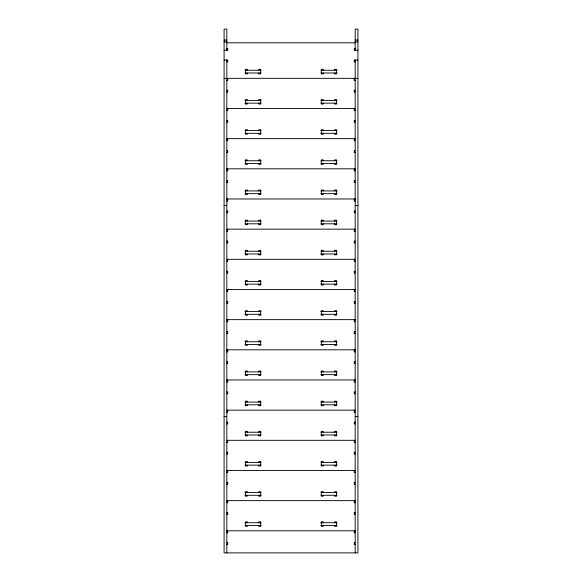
<?xml version="1.0" encoding="UTF-8"?>
<svg xmlns="http://www.w3.org/2000/svg" width="582" height="582" viewBox="0 0 582 582"><rect width="100%" height="100%" fill="white"/><g stroke="black" fill="none" stroke-linecap="round" stroke-linejoin="round"><path stroke-width="0.87" d="M224.092 40.085L226.82 40.085M355.18 40.085L357.908 40.085M224.092 41.904L226.82 41.904M355.18 41.904L357.908 41.904M226.82 42.821L355.18 42.821M226.82 48.415L227.729 48.415L227.729 50.241L224.092 50.241M355.18 48.415L354.271 48.415L354.271 50.241L357.908 50.241M224.092 60.099L227.729 60.099L227.729 61.918L226.82 61.918M357.908 60.099L354.271 60.099L354.271 61.918L355.18 61.918M244.898 70.255L261.173 70.255M320.828 70.255L337.102 70.255M244.898 72.983L261.173 72.983M320.828 72.983L337.102 72.983M226.82 78.323L355.18 78.323M224.092 78.417L226.82 78.417M355.18 78.417L357.908 78.417M226.82 78.585L227.729 78.585L227.729 80.403L226.82 80.403M355.18 78.585L354.271 78.585L354.271 80.403L355.18 80.403M226.82 90.268L227.729 90.268L227.729 92.087L226.82 92.087M355.18 90.268L354.271 90.268L354.271 92.087L355.18 92.087M244.898 100.417L261.173 100.417M320.828 100.417L337.102 100.417M244.898 103.152L261.173 103.152M320.828 103.152L337.102 103.152M226.82 108.485L355.18 108.485M226.82 108.747L227.729 108.747L227.729 110.573L226.82 110.573M355.18 108.747L354.271 108.747L354.271 110.573L355.18 110.573M226.82 120.43L227.729 120.43L227.729 122.249L226.82 122.249M355.18 120.43L354.271 120.43L354.271 122.249L355.18 122.249M244.898 130.586L261.173 130.586M320.828 130.586L337.102 130.586M244.898 133.314L261.173 133.314M320.828 133.314L337.102 133.314M226.82 138.654L355.18 138.654M226.82 138.916L227.729 138.916L227.729 140.735L226.82 140.735M355.18 138.916L354.271 138.916L354.271 140.735L355.18 140.735M226.82 150.6L227.729 150.6L227.729 152.419L226.82 152.419M355.18 150.6L354.271 150.6L354.271 152.419L355.18 152.419M244.898 160.748L261.173 160.748M320.828 160.748L337.102 160.748M244.898 163.477L261.173 163.477M320.828 163.477L337.102 163.477M226.82 168.816L355.18 168.816M226.82 169.078L227.729 169.078L227.729 170.897L226.82 170.897M355.18 169.078L354.271 169.078L354.271 170.897L355.18 170.897M226.82 180.762L227.729 180.762L227.729 182.581L226.82 182.581M355.18 180.762L354.271 180.762L354.271 182.581L355.18 182.581M244.898 190.911L261.173 190.911M320.828 190.911L337.102 190.911M244.898 193.646L261.173 193.646M320.828 193.646L337.102 193.646M226.82 198.979L355.18 198.979M226.82 199.248L227.729 199.248L227.729 201.066L226.82 201.066M355.18 199.248L354.271 199.248L354.271 201.066L355.18 201.066M224.092 205.439L226.82 205.439M355.18 205.439L357.908 205.439M226.82 210.931L227.729 210.931L227.729 212.75L226.82 212.75M355.18 210.931L354.271 210.931L354.271 212.75L355.18 212.75M244.898 221.08L261.173 221.08M320.828 221.08L337.102 221.08M244.898 223.808L261.173 223.808M320.828 223.808L337.102 223.808M226.82 229.148L355.18 229.148M226.82 229.41L227.729 229.41L227.729 231.229L226.82 231.229M355.18 229.41L354.271 229.41L354.271 231.229L355.18 231.229M226.82 241.094L227.729 241.094L227.729 242.912L226.82 242.912M355.18 241.094L354.271 241.094L354.271 242.912L355.18 242.912M244.898 251.242L261.173 251.242M320.828 251.242L337.102 251.242M244.898 253.978L261.173 253.978M320.828 253.978L337.102 253.978M226.82 259.31L355.18 259.31M226.82 259.579L227.729 259.579L227.729 261.398L226.82 261.398M355.18 259.579L354.271 259.579L354.271 261.398L355.18 261.398M226.82 271.256L227.729 271.256L227.729 273.082L226.82 273.082M355.18 271.256L354.271 271.256L354.271 273.082L355.18 273.082M244.898 281.412L261.173 281.412M320.828 281.412L337.102 281.412M244.898 284.14L261.173 284.14M320.828 284.14L337.102 284.14M226.82 289.48L355.18 289.48M226.82 289.741L227.729 289.741L227.729 291.56L226.82 291.56M355.18 289.741L354.271 289.741L354.271 291.56L355.18 291.56M226.82 301.425L227.729 301.425L227.729 303.244L226.82 303.244M355.18 301.425L354.271 301.425L354.271 303.244L355.18 303.244M244.898 311.574L261.173 311.574M320.828 311.574L337.102 311.574M244.898 314.309L261.173 314.309M320.828 314.309L337.102 314.309M226.82 319.642L355.18 319.642M226.82 319.911L227.729 319.911L227.729 321.73L226.82 321.73M355.18 319.911L354.271 319.911L354.271 321.73L355.18 321.73M226.82 331.587L227.729 331.587L227.729 333.413L226.82 333.413M355.18 331.587L354.271 331.587L354.271 333.413L355.18 333.413M244.898 341.743L261.173 341.743M320.828 341.743L337.102 341.743M244.898 344.471L261.173 344.471M320.828 344.471L337.102 344.471M226.82 349.811L355.18 349.811M226.82 350.073L227.729 350.073L227.729 351.892L226.82 351.892M355.18 350.073L354.271 350.073L354.271 351.892L355.18 351.892M226.82 361.757L227.729 361.757L227.729 363.575L226.82 363.575M355.18 361.757L354.271 361.757L354.271 363.575L355.18 363.575M244.898 371.905L261.173 371.905M320.828 371.905L337.102 371.905M244.898 374.641L261.173 374.641M320.828 374.641L337.102 374.641M226.82 379.973L355.18 379.973M226.82 380.235L227.729 380.235L227.729 382.061L226.82 382.061M355.18 380.235L354.271 380.235L354.271 382.061L355.18 382.061M226.82 391.919L227.729 391.919L227.729 393.745L226.82 393.745M355.18 391.919L354.271 391.919L354.271 393.745L355.18 393.745M244.898 402.075L261.173 402.075M320.828 402.075L337.102 402.075M244.898 404.803L261.173 404.803M320.828 404.803L337.102 404.803M226.82 410.143L355.18 410.143M226.82 410.405L227.729 410.405L227.729 412.223L226.82 412.223M355.18 410.405L354.271 410.405L354.271 412.223L355.18 412.223M224.092 416.596L226.82 416.596M355.18 416.596L357.908 416.596M226.82 422.088L227.729 422.088L227.729 423.907L226.82 423.907M355.18 422.088L354.271 422.088L354.271 423.907L355.18 423.907M244.898 432.237L261.173 432.237M320.828 432.237L337.102 432.237M244.898 434.972L261.173 434.972M320.828 434.972L337.102 434.972M226.82 440.305L355.18 440.305M226.82 440.567L227.729 440.567L227.729 442.393L226.82 442.393M355.18 440.567L354.271 440.567L354.271 442.393L355.18 442.393M226.82 452.25L227.729 452.25L227.729 454.069L226.82 454.069M355.18 452.25L354.271 452.25L354.271 454.069L355.18 454.069M244.898 462.406L261.173 462.406M320.828 462.406L337.102 462.406M244.898 465.134L261.173 465.134M320.828 465.134L337.102 465.134M226.82 470.474L355.18 470.474M226.82 470.736L227.729 470.736L227.729 472.555L226.82 472.555M355.18 470.736L354.271 470.736L354.271 472.555L355.18 472.555M226.82 482.42L227.729 482.42L227.729 484.239L226.82 484.239M355.18 482.42L354.271 482.42L354.271 484.239L355.18 484.239M244.898 492.568L261.173 492.568M320.828 492.568L337.102 492.568M244.898 495.297L261.173 495.297M320.828 495.297L337.102 495.297M226.82 500.636L355.18 500.636M226.82 500.898L227.729 500.898L227.729 502.724L226.82 502.724M355.18 500.898L354.271 500.898L354.271 502.724L355.18 502.724M226.82 512.582L227.729 512.582L227.729 514.401L226.82 514.401M355.18 512.582L354.271 512.582L354.271 514.401L355.18 514.401M244.898 522.738L261.173 522.738M320.828 522.738L337.102 522.738M244.898 525.466L261.173 525.466M320.828 525.466L337.102 525.466M226.82 530.806L355.18 530.806M226.82 531.068L227.729 531.068L227.729 532.886L226.82 532.886M355.18 531.068L354.271 531.068L354.271 532.886L355.18 532.886M226.82 542.751L227.729 542.751L227.729 544.57L226.82 544.57M355.18 542.751L354.271 542.751L354.271 544.57L355.18 544.57M355.18 50.474L355.18 29.1L357.908 29.1L357.908 552.9L224.092 552.9L224.092 29.1L226.82 29.1L226.82 50.474M355.18 59.648L355.18 552.9M334.694 70.255L334.694 69.345L336.512 69.345L336.512 73.892L334.694 73.892L334.694 72.983M334.694 100.417L334.694 99.507L336.512 99.507L336.512 104.062L334.694 104.062L334.694 103.152M334.694 130.586L334.694 129.67L336.512 129.67L336.512 134.224L334.694 134.224L334.694 133.314M334.694 160.748L334.694 159.839L336.512 159.839L336.512 164.393L334.694 164.393L334.694 163.477M334.694 190.911L334.694 190.001L336.512 190.001L336.512 194.555L334.694 194.555L334.694 193.646M334.694 221.08L334.694 220.171L336.512 220.171L336.512 224.717L334.694 224.717L334.694 223.808M334.694 251.242L334.694 250.333L336.512 250.333L336.512 254.887L334.694 254.887L334.694 253.978M334.694 281.412L334.694 280.502L336.512 280.502L336.512 285.049L334.694 285.049L334.694 284.14M334.694 311.574L334.694 310.664L336.512 310.664L336.512 315.218L334.694 315.218L334.694 314.309M334.694 341.743L334.694 340.834L336.512 340.834L336.512 345.381L334.694 345.381L334.694 344.471M334.694 371.905L334.694 370.996L336.512 370.996L336.512 375.55L334.694 375.55L334.694 374.641M334.694 402.075L334.694 401.165L336.512 401.165L336.512 405.712L334.694 405.712L334.694 404.803M334.694 432.237L334.694 431.327L336.512 431.327L336.512 435.882L334.694 435.882L334.694 434.972M334.694 462.406L334.694 461.49L336.512 461.49L336.512 466.044L334.694 466.044L334.694 465.134M334.694 492.568L334.694 491.659L336.512 491.659L336.512 496.213L334.694 496.213L334.694 495.297M334.694 522.738L334.694 521.821L336.512 521.821L336.512 526.375L334.694 526.375L334.694 525.466M323.163 70.255L323.163 69.345L321.344 69.345L321.344 73.892L323.163 73.892L323.163 72.983M323.163 100.417L323.163 99.507L321.344 99.507L321.344 104.062L323.163 104.062L323.163 103.152M323.163 130.586L323.163 129.67L321.344 129.67L321.344 134.224L323.163 134.224L323.163 133.314M323.163 160.748L323.163 159.839L321.344 159.839L321.344 164.393L323.163 164.393L323.163 163.477M323.163 190.911L323.163 190.001L321.344 190.001L321.344 194.555L323.163 194.555L323.163 193.646M323.163 221.08L323.163 220.171L321.344 220.171L321.344 224.717L323.163 224.717L323.163 223.808M323.163 251.242L323.163 250.333L321.344 250.333L321.344 254.887L323.163 254.887L323.163 253.978M323.163 281.412L323.163 280.502L321.344 280.502L321.344 285.049L323.163 285.049L323.163 284.14M323.163 311.574L323.163 310.664L321.344 310.664L321.344 315.218L323.163 315.218L323.163 314.309M323.163 341.743L323.163 340.834L321.344 340.834L321.344 345.381L323.163 345.381L323.163 344.471M323.163 371.905L323.163 370.996L321.344 370.996L321.344 375.55L323.163 375.55L323.163 374.641M323.163 402.075L323.163 401.165L321.344 401.165L321.344 405.712L323.163 405.712L323.163 404.803M323.163 432.237L323.163 431.327L321.344 431.327L321.344 435.882L323.163 435.882L323.163 434.972M323.163 462.406L323.163 461.49L321.344 461.49L321.344 466.044L323.163 466.044L323.163 465.134M323.163 492.568L323.163 491.659L321.344 491.659L321.344 496.213L323.163 496.213L323.163 495.297M323.163 522.738L323.163 521.821L321.344 521.821L321.344 526.375L323.163 526.375L323.163 525.466M258.837 70.255L258.837 69.345L260.656 69.345L260.656 73.892L258.837 73.892L258.837 72.983M258.837 100.417L258.837 99.507L260.656 99.507L260.656 104.062L258.837 104.062L258.837 103.152M258.837 130.586L258.837 129.67L260.656 129.67L260.656 134.224L258.837 134.224L258.837 133.314M258.837 160.748L258.837 159.839L260.656 159.839L260.656 164.393L258.837 164.393L258.837 163.477M258.837 190.911L258.837 190.001L260.656 190.001L260.656 194.555L258.837 194.555L258.837 193.646M258.837 221.08L258.837 220.171L260.656 220.171L260.656 224.717L258.837 224.717L258.837 223.808M258.837 251.242L258.837 250.333L260.656 250.333L260.656 254.887L258.837 254.887L258.837 253.978M258.837 281.412L258.837 280.502L260.656 280.502L260.656 285.049L258.837 285.049L258.837 284.14M258.837 311.574L258.837 310.664L260.656 310.664L260.656 315.218L258.837 315.218L258.837 314.309M258.837 341.743L258.837 340.834L260.656 340.834L260.656 345.381L258.837 345.381L258.837 344.471M258.837 371.905L258.837 370.996L260.656 370.996L260.656 375.55L258.837 375.55L258.837 374.641M258.837 402.075L258.837 401.165L260.656 401.165L260.656 405.712L258.837 405.712L258.837 404.803M258.837 432.237L258.837 431.327L260.656 431.327L260.656 435.882L258.837 435.882L258.837 434.972M258.837 462.406L258.837 461.49L260.656 461.49L260.656 466.044L258.837 466.044L258.837 465.134M258.837 492.568L258.837 491.659L260.656 491.659L260.656 496.213L258.837 496.213L258.837 495.297M258.837 522.738L258.837 521.821L260.656 521.821L260.656 526.375L258.837 526.375L258.837 525.466M247.306 70.255L247.306 69.345L245.488 69.345L245.488 73.892L247.306 73.892L247.306 72.983M247.306 100.417L247.306 99.507L245.488 99.507L245.488 104.062L247.306 104.062L247.306 103.152M247.306 130.586L247.306 129.67L245.488 129.67L245.488 134.224L247.306 134.224L247.306 133.314M247.306 160.748L247.306 159.839L245.488 159.839L245.488 164.393L247.306 164.393L247.306 163.477M247.306 190.911L247.306 190.001L245.488 190.001L245.488 194.555L247.306 194.555L247.306 193.646M247.306 221.08L247.306 220.171L245.488 220.171L245.488 224.717L247.306 224.717L247.306 223.808M247.306 251.242L247.306 250.333L245.488 250.333L245.488 254.887L247.306 254.887L247.306 253.978M247.306 281.412L247.306 280.502L245.488 280.502L245.488 285.049L247.306 285.049L247.306 284.14M247.306 311.574L247.306 310.664L245.488 310.664L245.488 315.218L247.306 315.218L247.306 314.309M247.306 341.743L247.306 340.834L245.488 340.834L245.488 345.381L247.306 345.381L247.306 344.471M247.306 371.905L247.306 370.996L245.488 370.996L245.488 375.55L247.306 375.55L247.306 374.641M247.306 402.075L247.306 401.165L245.488 401.165L245.488 405.712L247.306 405.712L247.306 404.803M247.306 432.237L247.306 431.327L245.488 431.327L245.488 435.882L247.306 435.882L247.306 434.972M247.306 462.406L247.306 461.49L245.488 461.49L245.488 466.044L247.306 466.044L247.306 465.134M247.306 492.568L247.306 491.659L245.488 491.659L245.488 496.213L247.306 496.213L247.306 495.297M247.306 522.738L247.306 521.821L245.488 521.821L245.488 526.375L247.306 526.375L247.306 525.466M226.82 59.648L226.82 552.9"/></g></svg>
